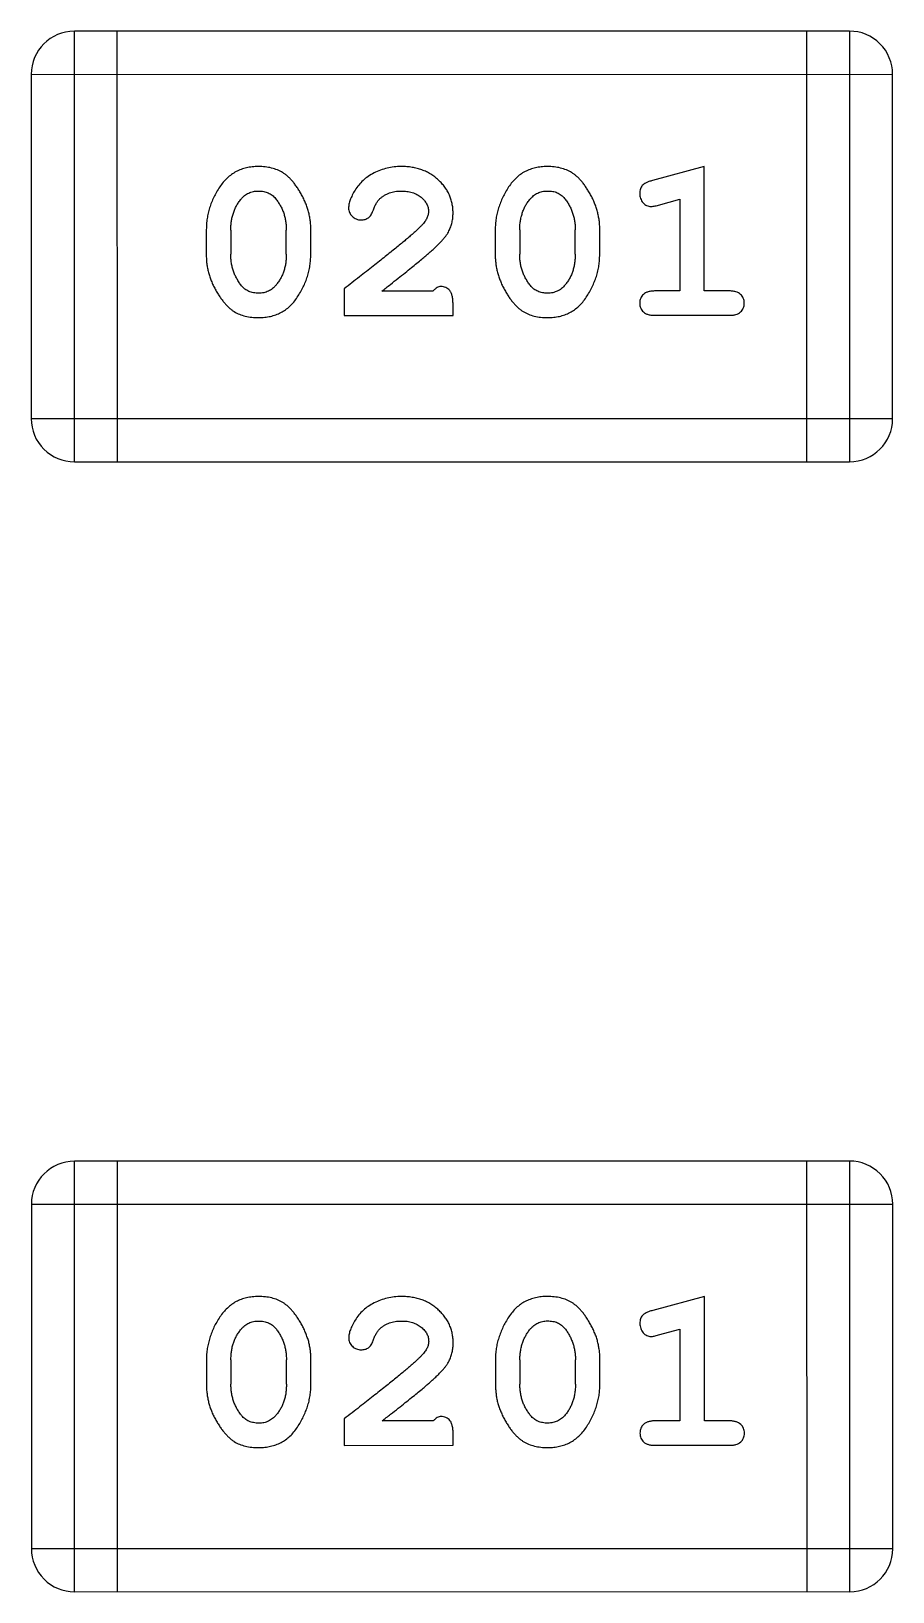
# Model space of a CAD drawing. Header units: millimetres. Extents: x 0 to 297, y 0 to 210.
# Drawn here: x 225.803 to 226.413, y 128.118 to 129.223 of the extents above; entities that cross this region are included whole.
import ezdxf

# ---------------------------------------------------------------- set-up
doc = ezdxf.new("R2010")
doc.units = ezdxf.units.MM
doc.layers.get('0').update_dxf_attribs({"linetype": 'CONTINUOUS'})

msp = doc.modelspace()

# ---------------------------------------------------------------- linework, layer by layer
at = {"color": 7, "linetype": 'Continuous'}
for p, q in [((225.8334, 128.918), (225.8334, 129.2228)), ((226.382, 129.2228), (225.8334, 129.2228)), ((225.8639, 128.918), (225.8638, 129.2228)), ((226.3515, 129.2228), (226.3516, 128.918)), ((226.382, 129.2228), (226.382, 128.918)), ((225.8029, 129.1923), (226.4125, 129.1924)), ((225.8029, 129.1923), (225.8029, 128.9485)), ((226.4125, 128.9485), (226.4125, 129.1924)), ((226.2792, 129.1271), (226.2426, 129.1172)), ((226.2792, 129.039), (226.2792, 129.1271)), ((226.2468, 129.0998), (226.2619, 129.1039)), ((226.2619, 129.1039), (226.2619, 129.039)), ((225.9268, 129.0824), (225.9268, 129.0647)), ((225.9441, 129.0821), (225.9441, 129.0649)), ((225.9834, 129.0649), (225.9834, 129.0821)), ((226.0007, 129.0647), (226.0007, 129.0824)), ((226.1313, 129.0824), (226.1313, 129.0647)), ((226.1486, 129.0822), (226.1486, 129.065)), ((226.1879, 129.065), (226.1879, 129.0822)), ((226.2052, 129.0647), (226.2052, 129.0824)), ((226.0243, 129.0405), (226.0243, 129.0216)), ((226.0872, 129.0389), (226.0511, 129.0389)), ((226.2619, 129.039), (226.2446, 129.039)), ((226.2965, 129.039), (226.2792, 129.039)), ((226.1014, 129.0216), (226.1014, 129.0295)), ((226.0243, 129.0216), (226.1014, 129.0216)), ((226.2446, 129.0217), (226.2965, 129.0217)), ((226.4125, 128.9485), (225.8029, 128.9485)), ((225.8334, 128.918), (226.382, 128.918)), ((226.3821, 128.4229), (225.8335, 128.4228)), ((225.8335, 128.118), (225.8335, 128.4228)), ((225.864, 128.118), (225.8639, 128.4228)), ((226.3516, 128.4229), (226.3517, 128.1181)), ((226.3821, 128.4229), (226.3821, 128.1181)), ((225.803, 128.3923), (226.4126, 128.3924)), ((225.803, 128.3923), (225.803, 128.1485)), ((226.4126, 128.1485), (226.4126, 128.3924)), ((226.2793, 128.3271), (226.2427, 128.3172)), ((226.2793, 128.239), (226.2793, 128.3271)), ((226.2469, 128.2998), (226.262, 128.3039)), ((226.262, 128.3039), (226.262, 128.239)), ((225.9269, 128.2824), (225.9269, 128.2647)), ((225.9442, 128.2822), (225.9442, 128.2649)), ((225.9835, 128.265), (225.9835, 128.2822)), ((226.0008, 128.2647), (226.0008, 128.2824)), ((226.1314, 128.2824), (226.1314, 128.2647)), ((226.1487, 128.2822), (226.1487, 128.265)), ((226.188, 128.265), (226.188, 128.2822)), ((226.2053, 128.2647), (226.2053, 128.2825)), ((226.0244, 128.2405), (226.0244, 128.2216)), ((226.0874, 128.239), (226.0512, 128.239)), ((226.262, 128.239), (226.2447, 128.239)), ((226.2966, 128.239), (226.2793, 128.239)), ((226.0244, 128.2216), (226.1015, 128.2217)), ((226.1015, 128.2217), (226.1015, 128.2295)), ((226.2447, 128.2217), (226.2966, 128.2217)), ((226.4126, 128.1485), (225.803, 128.1485)), ((225.8335, 128.118), (226.3821, 128.1181))]:
    msp.add_line(p, q, dxfattribs=at)
for centre, start, end in [((225.8334, 129.1923), 90.0074, 180.0074), ((226.382, 129.1924), 0.0074, 90.0074), ((225.8334, 128.9485), 180.0074, 270.0074), ((226.382, 128.9485), 270.0074, 0.0074), ((225.8335, 128.3923), 90.0074, 180.0074), ((226.3821, 128.3924), 0.0074, 90.0074), ((225.8335, 128.1485), 180.0074, 270.0074), ((226.3821, 128.1485), 270.0074, 0.0074)]:
    msp.add_arc(centre, 0.0305, start, end, dxfattribs=at)
for points, knots in [([(225.9636, 129.127), (225.9621, 129.127), (225.9593, 129.1269), (225.9552, 129.1262), (225.9514, 129.1251), (225.9478, 129.1235), (225.9445, 129.1214), (225.9415, 129.1189), (225.9387, 129.1159), (225.9362, 129.1126), (225.934, 129.109), (225.9321, 129.1053), (225.9304, 129.1016), (225.9291, 129.0978), (225.9281, 129.094), (225.9273, 129.0902), (225.9269, 129.0863), (225.9268, 129.0837), (225.9268, 129.0824)], [0, 0, 0, 0, 0.06692, 0.130834, 0.19258, 0.252759, 0.312631, 0.373411, 0.436359, 0.501894, 0.568244, 0.632472, 0.69556, 0.757163, 0.818592, 0.878885, 0.939235, 1, 1, 1, 1]), ([(226.0007, 129.0824), (226.0007, 129.0835), (226.0007, 129.0856), (226.0004, 129.0888), (225.9998, 129.092), (225.9992, 129.0951), (225.9982, 129.0981), (225.9971, 129.1011), (225.9958, 129.1041), (225.9943, 129.107), (225.9927, 129.1097), (225.9911, 129.1123), (225.9894, 129.1146), (225.9878, 129.1167), (225.9861, 129.1185), (225.9844, 129.1202), (225.9826, 129.1216), (225.9803, 129.1232), (225.9771, 129.1248), (225.9729, 129.1261), (225.9684, 129.1269), (225.9652, 129.127), (225.9636, 129.127)], [0, 0, 0, 0, 0.049855, 0.099516, 0.148482, 0.19758, 0.246804, 0.296268, 0.346517, 0.397047, 0.446826, 0.49336, 0.537801, 0.579207, 0.617974, 0.654833, 0.689171, 0.722088, 0.786392, 0.853518, 0.924186, 1, 1, 1, 1]), ([(226.0647, 129.127), (226.063, 129.127), (226.0597, 129.1269), (226.0547, 129.126), (226.05, 129.1246), (226.0455, 129.1226), (226.0413, 129.1202), (226.0377, 129.1173), (226.0346, 129.114), (226.032, 129.1105), (226.0301, 129.1069), (226.0286, 129.1036), (226.0277, 129.1006), (226.0275, 129.0986), (226.0275, 129.0977)], [0, 0, 0, 0, 0.098286, 0.193983, 0.289056, 0.384352, 0.477435, 0.566197, 0.652355, 0.737986, 0.818188, 0.887401, 0.94802, 1, 1, 1, 1]), ([(226.1014, 129.0943), (226.1014, 129.0954), (226.1013, 129.0976), (226.1008, 129.1008), (226.1, 129.1039), (226.0989, 129.1069), (226.0974, 129.1098), (226.0956, 129.1125), (226.0935, 129.1151), (226.0911, 129.1175), (226.0885, 129.1197), (226.0856, 129.1217), (226.0826, 129.1234), (226.0794, 129.1247), (226.076, 129.1257), (226.0724, 129.1265), (226.0686, 129.127), (226.066, 129.127), (226.0647, 129.127)], [0, 0, 0, 0, 0.060981, 0.120256, 0.178148, 0.236115, 0.293993, 0.352864, 0.413358, 0.476056, 0.539296, 0.602396, 0.665116, 0.728325, 0.792919, 0.859317, 0.928302, 1, 1, 1, 1]), ([(226.1681, 129.1271), (226.1666, 129.127), (226.1638, 129.1269), (226.1598, 129.1262), (226.1559, 129.1251), (226.1523, 129.1235), (226.149, 129.1215), (226.146, 129.1189), (226.1432, 129.116), (226.1407, 129.1126), (226.1385, 129.109), (226.1366, 129.1053), (226.135, 129.1016), (226.1336, 129.0978), (226.1326, 129.094), (226.1318, 129.0902), (226.1314, 129.0863), (226.1313, 129.0837), (226.1313, 129.0824)], [0, 0, 0, 0, 0.06692, 0.130834, 0.19258, 0.252759, 0.312631, 0.373411, 0.436359, 0.501894, 0.568244, 0.632472, 0.69556, 0.757163, 0.818592, 0.878885, 0.939235, 1, 1, 1, 1]), ([(226.2052, 129.0824), (226.2052, 129.0835), (226.2052, 129.0857), (226.2049, 129.0889), (226.2043, 129.092), (226.2037, 129.0951), (226.2027, 129.0981), (226.2016, 129.1012), (226.2003, 129.1041), (226.1988, 129.107), (226.1972, 129.1097), (226.1956, 129.1123), (226.194, 129.1146), (226.1923, 129.1167), (226.1906, 129.1186), (226.1889, 129.1202), (226.1871, 129.1216), (226.1848, 129.1232), (226.1816, 129.1248), (226.1774, 129.1261), (226.1729, 129.1269), (226.1697, 129.127), (226.1681, 129.1271)], [0, 0, 0, 0, 0.049855, 0.099516, 0.148482, 0.19758, 0.246804, 0.296268, 0.346517, 0.397047, 0.446826, 0.49336, 0.537801, 0.579207, 0.617974, 0.654833, 0.689171, 0.722088, 0.786392, 0.853518, 0.924186, 1, 1, 1, 1]), ([(226.2426, 129.1172), (226.2417, 129.1169), (226.2402, 129.1165), (226.2381, 129.1156), (226.2365, 129.1147), (226.2353, 129.1137), (226.2345, 129.1125), (226.2339, 129.1112), (226.2336, 129.1096), (226.2336, 129.1086), (226.2335, 129.108)], [0, 0, 0, 0, 0.187321, 0.344927, 0.475328, 0.579604, 0.674244, 0.773631, 0.882025, 1, 1, 1, 1]), ([(225.9441, 129.0821), (225.9441, 129.0832), (225.9442, 129.0853), (225.9445, 129.0883), (225.945, 129.0913), (225.9459, 129.0941), (225.9469, 129.0968), (225.9481, 129.0993), (225.9496, 129.1017), (225.9508, 129.1032), (225.9513, 129.1039)], [0, 0, 0, 0, 0.135446, 0.266257, 0.393419, 0.517936, 0.639137, 0.758785, 0.879345, 1, 1, 1, 1]), ([(225.9513, 129.1039), (225.9517, 129.1044), (225.9525, 129.1053), (225.9539, 129.1065), (225.9553, 129.1075), (225.9568, 129.1083), (225.9584, 129.1089), (225.9601, 129.1094), (225.9619, 129.1097), (225.9631, 129.1097), (225.9637, 129.1097)], [0, 0, 0, 0, 0.13042, 0.256046, 0.378133, 0.498725, 0.620452, 0.742761, 0.869406, 1, 1, 1, 1]), ([(225.9637, 129.1097), (225.9643, 129.1097), (225.9656, 129.1097), (225.9674, 129.1094), (225.9691, 129.109), (225.9706, 129.1084), (225.9721, 129.1077), (225.9735, 129.1068), (225.9747, 129.1057), (225.9755, 129.1049), (225.9758, 129.1044)], [0, 0, 0, 0, 0.138115, 0.270177, 0.397547, 0.520057, 0.63869, 0.757499, 0.878226, 1, 1, 1, 1]), ([(225.9758, 129.1044), (225.9764, 129.1036), (225.9776, 129.102), (225.9792, 129.0995), (225.9805, 129.0969), (225.9816, 129.0941), (225.9824, 129.0913), (225.983, 129.0883), (225.9833, 129.0853), (225.9834, 129.0832), (225.9834, 129.0821)], [0, 0, 0, 0, 0.125331, 0.248948, 0.371201, 0.494032, 0.616811, 0.742104, 0.868849, 1, 1, 1, 1]), ([(226.0448, 129.0958), (226.0451, 129.0967), (226.0457, 129.0984), (226.0469, 129.1007), (226.0482, 129.1028), (226.0492, 129.1038), (226.0497, 129.1043)], [0, 0, 0, 0, 0.285518, 0.544185, 0.781367, 1, 1, 1, 1]), ([(226.0497, 129.1043), (226.0502, 129.1048), (226.0512, 129.1056), (226.0529, 129.1067), (226.0546, 129.1076), (226.0564, 129.1084), (226.0583, 129.109), (226.0603, 129.1094), (226.0624, 129.1097), (226.0639, 129.1097), (226.0646, 129.1097)], [0, 0, 0, 0, 0.121873, 0.243139, 0.363336, 0.485133, 0.607572, 0.734701, 0.864814, 1, 1, 1, 1]), ([(226.0646, 129.1097), (226.066, 129.1097), (226.0687, 129.1096), (226.0725, 129.1088), (226.0759, 129.1074), (226.0788, 129.1055), (226.0811, 129.1032), (226.0828, 129.1007), (226.0839, 129.098), (226.084, 129.0961), (226.0841, 129.0952)], [0, 0, 0, 0, 0.156344, 0.299348, 0.4327, 0.561, 0.682299, 0.791883, 0.89611, 1, 1, 1, 1]), ([(226.1486, 129.0822), (226.1486, 129.0832), (226.1487, 129.0853), (226.149, 129.0884), (226.1496, 129.0913), (226.1504, 129.0941), (226.1514, 129.0968), (226.1526, 129.0993), (226.1541, 129.1017), (226.1553, 129.1032), (226.1558, 129.1039)], [0, 0, 0, 0, 0.135446, 0.266257, 0.393419, 0.517936, 0.639137, 0.758785, 0.879345, 1, 1, 1, 1]), ([(226.1558, 129.1039), (226.1563, 129.1044), (226.1571, 129.1053), (226.1584, 129.1065), (226.1598, 129.1075), (226.1613, 129.1083), (226.1629, 129.109), (226.1646, 129.1094), (226.1664, 129.1097), (226.1676, 129.1097), (226.1682, 129.1097)], [0, 0, 0, 0, 0.13042, 0.256046, 0.378133, 0.498725, 0.620452, 0.742761, 0.869406, 1, 1, 1, 1]), ([(226.1682, 129.1097), (226.1688, 129.1097), (226.1701, 129.1097), (226.1719, 129.1095), (226.1736, 129.1091), (226.1752, 129.1085), (226.1766, 129.1077), (226.178, 129.1068), (226.1793, 129.1057), (226.18, 129.1049), (226.1804, 129.1045)], [0, 0, 0, 0, 0.138115, 0.270177, 0.397547, 0.520057, 0.63869, 0.757499, 0.878226, 1, 1, 1, 1]), ([(226.1804, 129.1045), (226.181, 129.1037), (226.1822, 129.1021), (226.1837, 129.0995), (226.185, 129.0969), (226.1861, 129.0941), (226.1869, 129.0913), (226.1875, 129.0883), (226.1879, 129.0853), (226.1879, 129.0832), (226.1879, 129.0822)], [0, 0, 0, 0, 0.125331, 0.248948, 0.371201, 0.494032, 0.616811, 0.742104, 0.868849, 1, 1, 1, 1]), ([(226.2335, 129.108), (226.2336, 129.1074), (226.2336, 129.1062), (226.2341, 129.1044), (226.2348, 129.1028), (226.2358, 129.1014), (226.237, 129.1002), (226.2384, 129.0994), (226.2399, 129.0988), (226.2409, 129.0988), (226.2414, 129.0987)], [0, 0, 0, 0, 0.138815, 0.27042, 0.39836, 0.52875, 0.654955, 0.771147, 0.884581, 1, 1, 1, 1]), ([(226.0275, 129.0977), (226.0275, 129.0972), (226.0276, 129.0961), (226.0281, 129.0945), (226.0289, 129.0931), (226.03, 129.0918), (226.0314, 129.0907), (226.0329, 129.0899), (226.0346, 129.0893), (226.0357, 129.0893), (226.0363, 129.0893)], [0, 0, 0, 0, 0.120856, 0.239483, 0.360995, 0.490166, 0.620982, 0.746416, 0.870253, 1, 1, 1, 1]), ([(226.0363, 129.0893), (226.0368, 129.0893), (226.0377, 129.0893), (226.0391, 129.0896), (226.0404, 129.0901), (226.0415, 129.0908), (226.0425, 129.0917), (226.0434, 129.0928), (226.0442, 129.0942), (226.0446, 129.0953), (226.0448, 129.0958)], [0, 0, 0, 0, 0.127347, 0.246131, 0.359406, 0.470543, 0.586092, 0.711469, 0.847022, 1, 1, 1, 1]), ([(226.0841, 129.0952), (226.084, 129.0944), (226.0839, 129.0928), (226.0829, 129.0904), (226.0814, 129.0879), (226.0801, 129.0863), (226.0793, 129.0855)], [0, 0, 0, 0, 0.212836, 0.442809, 0.70317, 1, 1, 1, 1]), ([(226.0846, 129.066), (226.0855, 129.0668), (226.0872, 129.0682), (226.0896, 129.0705), (226.0917, 129.0726), (226.0936, 129.0746), (226.0952, 129.0764), (226.0965, 129.0782), (226.0977, 129.0798), (226.0988, 129.0819), (226.0998, 129.0844), (226.1008, 129.0876), (226.1013, 129.0909), (226.1014, 129.0931), (226.1014, 129.0943)], [0, 0, 0, 0, 0.103002, 0.197728, 0.285279, 0.365235, 0.437224, 0.502446, 0.560545, 0.611446, 0.707576, 0.80349, 0.900532, 1, 1, 1, 1]), ([(226.2414, 129.0987), (226.2418, 129.0988), (226.2425, 129.0988), (226.2438, 129.099), (226.2452, 129.0993), (226.2463, 129.0996), (226.2468, 129.0998)], [0, 0, 0, 0, 0.183151, 0.413144, 0.682305, 1, 1, 1, 1]), ([(226.0793, 129.0855), (226.0789, 129.085), (226.0779, 129.0841), (226.0763, 129.0825), (226.0744, 129.0808), (226.0723, 129.0789), (226.0698, 129.0767), (226.0671, 129.0744), (226.0641, 129.0719), (226.0608, 129.0692), (226.0572, 129.0663), (226.0533, 129.0632), (226.0492, 129.0599), (226.0448, 129.0564), (226.04, 129.0527), (226.035, 129.0488), (226.0298, 129.0447), (226.0262, 129.0419), (226.0243, 129.0405)], [0, 0, 0, 0, 0.026647, 0.057942, 0.094152, 0.134806, 0.180631, 0.231142, 0.286385, 0.346321, 0.411439, 0.481035, 0.555329, 0.634592, 0.718826, 0.807759, 0.901393, 1, 1, 1, 1]), ([(225.9268, 129.0647), (225.9268, 129.0636), (225.9268, 129.0615), (225.9271, 129.0583), (225.9276, 129.0552), (225.9283, 129.0521), (225.9292, 129.049), (225.9303, 129.046), (225.9316, 129.0431), (225.9331, 129.0402), (225.9346, 129.0374), (225.9363, 129.0349), (225.9379, 129.0326), (225.9396, 129.0305), (225.9413, 129.0286), (225.943, 129.027), (225.9447, 129.0255), (225.9471, 129.0239), (225.9502, 129.0223), (225.9544, 129.021), (225.959, 129.0202), (225.9622, 129.0201), (225.9638, 129.0201)], [0, 0, 0, 0, 0.049886, 0.09882, 0.148132, 0.19689, 0.246038, 0.295176, 0.345305, 0.395692, 0.445312, 0.491875, 0.535813, 0.577009, 0.616081, 0.652689, 0.687585, 0.720206, 0.785062, 0.85223, 0.923759, 1, 1, 1, 1]), ([(225.9517, 129.0426), (225.9511, 129.0434), (225.9499, 129.045), (225.9484, 129.0476), (225.947, 129.0502), (225.946, 129.0529), (225.9451, 129.0558), (225.9445, 129.0587), (225.9442, 129.0618), (225.9441, 129.0639), (225.9441, 129.0649)], [0, 0, 0, 0, 0.124927, 0.248361, 0.370889, 0.492583, 0.61616, 0.741472, 0.869044, 1, 1, 1, 1]), ([(225.9638, 129.0201), (225.9653, 129.0201), (225.9681, 129.0202), (225.9722, 129.0209), (225.976, 129.022), (225.9796, 129.0236), (225.9829, 129.0256), (225.986, 129.0281), (225.9888, 129.0311), (225.9912, 129.0345), (225.9934, 129.0381), (225.9954, 129.0417), (225.997, 129.0455), (225.9984, 129.0492), (225.9994, 129.053), (226.0002, 129.0569), (226.0006, 129.0608), (226.0007, 129.0634), (226.0007, 129.0647)], [0, 0, 0, 0, 0.067217, 0.131051, 0.19272, 0.252824, 0.312745, 0.373449, 0.436041, 0.501494, 0.567761, 0.632087, 0.695096, 0.757109, 0.817993, 0.878657, 0.939311, 1, 1, 1, 1]), ([(225.9834, 129.0649), (225.9834, 129.0639), (225.9833, 129.0618), (225.983, 129.0587), (225.9825, 129.0558), (225.9816, 129.053), (225.9807, 129.0503), (225.9794, 129.0478), (225.9779, 129.0454), (225.9767, 129.0439), (225.9762, 129.0432)], [0, 0, 0, 0, 0.135449, 0.266263, 0.393429, 0.516942, 0.639128, 0.758779, 0.879341, 1, 1, 1, 1]), ([(226.0511, 129.0389), (226.0531, 129.0405), (226.0569, 129.0435), (226.0624, 129.0478), (226.0673, 129.0517), (226.0718, 129.0553), (226.0757, 129.0585), (226.0792, 129.0613), (226.0821, 129.0638), (226.0838, 129.0653), (226.0846, 129.066)], [0, 0, 0, 0, 0.176662, 0.337826, 0.484741, 0.617764, 0.73494, 0.837793, 0.926412, 1, 1, 1, 1]), ([(226.1313, 129.0647), (226.1313, 129.0636), (226.1313, 129.0615), (226.1317, 129.0583), (226.1321, 129.0552), (226.1328, 129.0521), (226.1337, 129.049), (226.1349, 129.0461), (226.1361, 129.0431), (226.1376, 129.0402), (226.1392, 129.0375), (226.1408, 129.0349), (226.1424, 129.0326), (226.1441, 129.0305), (226.1458, 129.0287), (226.1475, 129.027), (226.1492, 129.0256), (226.1516, 129.024), (226.1548, 129.0224), (226.1589, 129.021), (226.1635, 129.0202), (226.1667, 129.0201), (226.1683, 129.0201)], [0, 0, 0, 0, 0.049886, 0.09882, 0.148132, 0.19689, 0.246038, 0.295176, 0.345305, 0.395692, 0.445312, 0.491875, 0.535813, 0.577009, 0.616081, 0.652689, 0.687585, 0.720206, 0.785062, 0.85223, 0.923759, 1, 1, 1, 1]), ([(226.1562, 129.0427), (226.1556, 129.0435), (226.1544, 129.045), (226.1529, 129.0476), (226.1515, 129.0502), (226.1505, 129.053), (226.1496, 129.0558), (226.149, 129.0588), (226.1487, 129.0618), (226.1486, 129.0639), (226.1486, 129.065)], [0, 0, 0, 0, 0.124927, 0.248361, 0.370889, 0.492583, 0.61616, 0.741472, 0.869044, 1, 1, 1, 1]), ([(226.1683, 129.0201), (226.1698, 129.0201), (226.1726, 129.0202), (226.1767, 129.0209), (226.1805, 129.022), (226.1841, 129.0236), (226.1874, 129.0256), (226.1905, 129.0282), (226.1933, 129.0311), (226.1957, 129.0345), (226.1979, 129.0381), (226.1999, 129.0418), (226.2015, 129.0455), (226.2029, 129.0492), (226.2039, 129.0531), (226.2047, 129.0569), (226.2051, 129.0608), (226.2052, 129.0634), (226.2052, 129.0647)], [0, 0, 0, 0, 0.067217, 0.131051, 0.19272, 0.252824, 0.312745, 0.373449, 0.436041, 0.501494, 0.567761, 0.632087, 0.695096, 0.757109, 0.817993, 0.878657, 0.939311, 1, 1, 1, 1]), ([(226.1879, 129.065), (226.1879, 129.0639), (226.1878, 129.0618), (226.1875, 129.0588), (226.187, 129.0558), (226.1861, 129.053), (226.1852, 129.0504), (226.1839, 129.0478), (226.1824, 129.0454), (226.1813, 129.0439), (226.1807, 129.0432)], [0, 0, 0, 0, 0.135449, 0.266263, 0.393429, 0.516942, 0.639128, 0.758779, 0.879341, 1, 1, 1, 1]), ([(225.9639, 129.0374), (225.9632, 129.0374), (225.962, 129.0374), (225.9602, 129.0376), (225.9585, 129.0381), (225.9569, 129.0386), (225.9554, 129.0394), (225.9541, 129.0403), (225.9528, 129.0414), (225.9521, 129.0422), (225.9517, 129.0426)], [0, 0, 0, 0, 0.139844, 0.271849, 0.399162, 0.521619, 0.6402, 0.758957, 0.87828, 1, 1, 1, 1]), ([(225.9762, 129.0432), (225.9758, 129.0427), (225.975, 129.0418), (225.9736, 129.0406), (225.9722, 129.0396), (225.9707, 129.0388), (225.9691, 129.0381), (225.9675, 129.0377), (225.9657, 129.0374), (225.9645, 129.0374), (225.9639, 129.0374)], [0, 0, 0, 0, 0.129853, 0.25607, 0.380154, 0.49978, 0.62208, 0.743277, 0.868791, 1, 1, 1, 1]), ([(226.0928, 129.0421), (226.0923, 129.0421), (226.0914, 129.042), (226.09, 129.0413), (226.0886, 129.0403), (226.0877, 129.0394), (226.0872, 129.0389)], [0, 0, 0, 0, 0.20611, 0.432681, 0.695597, 1, 1, 1, 1]), ([(226.1014, 129.0295), (226.1014, 129.0306), (226.1013, 129.0325), (226.1009, 129.0353), (226.1002, 129.0375), (226.0992, 129.0392), (226.0979, 129.0405), (226.0963, 129.0414), (226.0946, 129.042), (226.0934, 129.0421), (226.0928, 129.0421)], [0, 0, 0, 0, 0.1844, 0.34094, 0.473574, 0.586824, 0.690029, 0.789175, 0.890445, 1, 1, 1, 1]), ([(226.1684, 129.0374), (226.1677, 129.0374), (226.1665, 129.0374), (226.1647, 129.0377), (226.163, 129.0381), (226.1614, 129.0387), (226.1599, 129.0394), (226.1586, 129.0403), (226.1573, 129.0414), (226.1566, 129.0422), (226.1562, 129.0427)], [0, 0, 0, 0, 0.139844, 0.271849, 0.399162, 0.521619, 0.6402, 0.758957, 0.87828, 1, 1, 1, 1]), ([(226.1807, 129.0432), (226.1803, 129.0427), (226.1795, 129.0418), (226.1782, 129.0406), (226.1767, 129.0396), (226.1752, 129.0388), (226.1736, 129.0382), (226.172, 129.0377), (226.1702, 129.0374), (226.169, 129.0374), (226.1684, 129.0374)], [0, 0, 0, 0, 0.129853, 0.25607, 0.380154, 0.49978, 0.62208, 0.743277, 0.868791, 1, 1, 1, 1]), ([(226.2446, 129.039), (226.2437, 129.0389), (226.242, 129.0389), (226.2397, 129.0384), (226.2377, 129.0377), (226.2361, 129.0366), (226.235, 129.0353), (226.2342, 129.0338), (226.2336, 129.0321), (226.2336, 129.0309), (226.2336, 129.0303)], [0, 0, 0, 0, 0.169102, 0.317658, 0.446239, 0.563118, 0.671828, 0.776546, 0.884858, 1, 1, 1, 1]), ([(226.3075, 129.0303), (226.3075, 129.0309), (226.3074, 129.0321), (226.3069, 129.0338), (226.3061, 129.0353), (226.3049, 129.0366), (226.3033, 129.0377), (226.3014, 129.0384), (226.2991, 129.0389), (226.2974, 129.039), (226.2965, 129.039)], [0, 0, 0, 0, 0.11517, 0.223509, 0.328254, 0.438012, 0.553651, 0.682263, 0.830856, 1, 1, 1, 1]), ([(226.2336, 129.0303), (226.2336, 129.0297), (226.2336, 129.0285), (226.2342, 129.0268), (226.235, 129.0253), (226.2361, 129.024), (226.2377, 129.0229), (226.2397, 129.0222), (226.242, 129.0217), (226.2437, 129.0217), (226.2446, 129.0217)], [0, 0, 0, 0, 0.115051, 0.223278, 0.329269, 0.437893, 0.554681, 0.682591, 0.83103, 1, 1, 1, 1]), ([(226.2965, 129.0217), (226.2974, 129.0217), (226.2991, 129.0217), (226.3014, 129.0222), (226.3033, 129.0229), (226.3049, 129.024), (226.3061, 129.0253), (226.3069, 129.0268), (226.3074, 129.0285), (226.3075, 129.0297), (226.3075, 129.0303)], [0, 0, 0, 0, 0.169012, 0.317488, 0.445429, 0.560977, 0.67065, 0.776666, 0.88492, 1, 1, 1, 1]), ([(225.9637, 128.327), (225.9622, 128.327), (225.9594, 128.3269), (225.9553, 128.3262), (225.9515, 128.3251), (225.9479, 128.3235), (225.9446, 128.3214), (225.9416, 128.3189), (225.9388, 128.316), (225.9363, 128.3126), (225.9341, 128.309), (225.9322, 128.3053), (225.9306, 128.3016), (225.9292, 128.2978), (225.9282, 128.294), (225.9274, 128.2902), (225.927, 128.2863), (225.9269, 128.2837), (225.9269, 128.2824)], [0, 0, 0, 0, 0.06692, 0.130834, 0.19258, 0.252759, 0.312631, 0.373411, 0.436359, 0.501894, 0.568244, 0.632472, 0.69556, 0.757163, 0.818592, 0.878885, 0.939235, 1, 1, 1, 1]), ([(226.0008, 128.2824), (226.0008, 128.2835), (226.0008, 128.2856), (226.0005, 128.2888), (225.9999, 128.292), (225.9993, 128.2951), (225.9983, 128.2981), (225.9972, 128.3011), (225.9959, 128.3041), (225.9944, 128.307), (225.9928, 128.3097), (225.9912, 128.3123), (225.9895, 128.3146), (225.9879, 128.3167), (225.9862, 128.3185), (225.9845, 128.3202), (225.9827, 128.3216), (225.9804, 128.3232), (225.9772, 128.3248), (225.973, 128.3261), (225.9685, 128.3269), (225.9653, 128.327), (225.9637, 128.327)], [0, 0, 0, 0, 0.049855, 0.099516, 0.148482, 0.19758, 0.246804, 0.296268, 0.346517, 0.397047, 0.446826, 0.49336, 0.537801, 0.579207, 0.617974, 0.654833, 0.689171, 0.722088, 0.786392, 0.853518, 0.924186, 1, 1, 1, 1]), ([(226.0648, 128.3271), (226.0631, 128.327), (226.0598, 128.3269), (226.0548, 128.326), (226.0501, 128.3246), (226.0456, 128.3226), (226.0414, 128.3202), (226.0378, 128.3173), (226.0347, 128.3141), (226.0321, 128.3105), (226.0302, 128.3069), (226.0287, 128.3036), (226.0278, 128.3006), (226.0276, 128.2986), (226.0276, 128.2977)], [0, 0, 0, 0, 0.098286, 0.193983, 0.289056, 0.384352, 0.477435, 0.566197, 0.652355, 0.737986, 0.818188, 0.887401, 0.94802, 1, 1, 1, 1]), ([(226.1015, 128.2943), (226.1015, 128.2954), (226.1014, 128.2976), (226.1009, 128.3008), (226.1001, 128.3039), (226.099, 128.3069), (226.0975, 128.3098), (226.0957, 128.3125), (226.0936, 128.3151), (226.0912, 128.3175), (226.0886, 128.3197), (226.0857, 128.3217), (226.0827, 128.3234), (226.0795, 128.3247), (226.0761, 128.3258), (226.0725, 128.3265), (226.0687, 128.327), (226.0661, 128.327), (226.0648, 128.3271)], [0, 0, 0, 0, 0.060981, 0.120256, 0.178148, 0.236115, 0.293993, 0.352864, 0.413358, 0.476056, 0.539296, 0.602396, 0.665116, 0.728325, 0.792919, 0.859317, 0.928302, 1, 1, 1, 1]), ([(226.1682, 128.3271), (226.1667, 128.327), (226.1639, 128.327), (226.1599, 128.3262), (226.156, 128.3251), (226.1524, 128.3235), (226.1491, 128.3215), (226.1461, 128.319), (226.1433, 128.316), (226.1408, 128.3126), (226.1386, 128.309), (226.1367, 128.3053), (226.1351, 128.3016), (226.1337, 128.2979), (226.1327, 128.2941), (226.1319, 128.2902), (226.1315, 128.2863), (226.1314, 128.2838), (226.1314, 128.2824)], [0, 0, 0, 0, 0.06692, 0.130834, 0.19258, 0.252759, 0.312631, 0.373411, 0.436359, 0.501894, 0.568244, 0.632472, 0.69556, 0.757163, 0.818592, 0.878885, 0.939235, 1, 1, 1, 1]), ([(226.2053, 128.2825), (226.2053, 128.2835), (226.2053, 128.2857), (226.205, 128.2889), (226.2044, 128.292), (226.2038, 128.2951), (226.2029, 128.2982), (226.2017, 128.3012), (226.2004, 128.3041), (226.1989, 128.307), (226.1973, 128.3097), (226.1957, 128.3123), (226.1941, 128.3146), (226.1924, 128.3167), (226.1907, 128.3186), (226.189, 128.3202), (226.1872, 128.3216), (226.1849, 128.3232), (226.1817, 128.3248), (226.1775, 128.3261), (226.173, 128.3269), (226.1698, 128.327), (226.1682, 128.3271)], [0, 0, 0, 0, 0.049855, 0.099516, 0.148482, 0.19758, 0.246804, 0.296268, 0.346517, 0.397047, 0.446826, 0.49336, 0.537801, 0.579207, 0.617974, 0.654833, 0.689171, 0.722088, 0.786392, 0.853518, 0.924186, 1, 1, 1, 1]), ([(225.9514, 128.3039), (225.9518, 128.3044), (225.9526, 128.3053), (225.954, 128.3065), (225.9554, 128.3075), (225.9569, 128.3083), (225.9585, 128.309), (225.9602, 128.3094), (225.962, 128.3097), (225.9632, 128.3097), (225.9638, 128.3097)], [0, 0, 0, 0, 0.13042, 0.256046, 0.378133, 0.498725, 0.620452, 0.742761, 0.869406, 1, 1, 1, 1]), ([(225.9638, 128.3097), (225.9644, 128.3097), (225.9657, 128.3097), (225.9675, 128.3094), (225.9692, 128.309), (225.9708, 128.3084), (225.9722, 128.3077), (225.9736, 128.3068), (225.9748, 128.3057), (225.9756, 128.3049), (225.9759, 128.3045)], [0, 0, 0, 0, 0.138115, 0.270177, 0.397547, 0.520057, 0.63869, 0.757499, 0.878226, 1, 1, 1, 1]), ([(226.0498, 128.3044), (226.0503, 128.3048), (226.0513, 128.3056), (226.053, 128.3068), (226.0547, 128.3077), (226.0565, 128.3084), (226.0584, 128.309), (226.0604, 128.3094), (226.0625, 128.3097), (226.064, 128.3097), (226.0647, 128.3097)], [0, 0, 0, 0, 0.121873, 0.243139, 0.363336, 0.485133, 0.607572, 0.734701, 0.864814, 1, 1, 1, 1]), ([(226.0647, 128.3097), (226.0661, 128.3097), (226.0688, 128.3096), (226.0726, 128.3088), (226.076, 128.3074), (226.0789, 128.3055), (226.0812, 128.3032), (226.083, 128.3007), (226.084, 128.298), (226.0841, 128.2962), (226.0842, 128.2952)], [0, 0, 0, 0, 0.156344, 0.299348, 0.4327, 0.561, 0.682299, 0.791883, 0.89611, 1, 1, 1, 1]), ([(226.1559, 128.304), (226.1564, 128.3044), (226.1572, 128.3053), (226.1585, 128.3065), (226.1599, 128.3075), (226.1614, 128.3083), (226.163, 128.309), (226.1647, 128.3094), (226.1665, 128.3097), (226.1677, 128.3097), (226.1683, 128.3098)], [0, 0, 0, 0, 0.13042, 0.256046, 0.378133, 0.498725, 0.620452, 0.742761, 0.869406, 1, 1, 1, 1]), ([(226.1683, 128.3098), (226.1689, 128.3097), (226.1702, 128.3097), (226.172, 128.3095), (226.1737, 128.3091), (226.1753, 128.3085), (226.1767, 128.3077), (226.1781, 128.3068), (226.1794, 128.3057), (226.1801, 128.3049), (226.1805, 128.3045)], [0, 0, 0, 0, 0.138115, 0.270177, 0.397547, 0.520057, 0.63869, 0.757499, 0.878226, 1, 1, 1, 1]), ([(226.2427, 128.3172), (226.2418, 128.3169), (226.2403, 128.3165), (226.2382, 128.3156), (226.2366, 128.3147), (226.2354, 128.3137), (226.2346, 128.3125), (226.234, 128.3112), (226.2337, 128.3097), (226.2337, 128.3086), (226.2336, 128.308)], [0, 0, 0, 0, 0.187321, 0.344927, 0.475328, 0.579604, 0.674244, 0.773631, 0.882025, 1, 1, 1, 1]), ([(226.2336, 128.308), (226.2337, 128.3074), (226.2337, 128.3062), (226.2342, 128.3044), (226.2349, 128.3028), (226.2359, 128.3014), (226.2371, 128.3002), (226.2385, 128.2994), (226.24, 128.2989), (226.241, 128.2988), (226.2415, 128.2988)], [0, 0, 0, 0, 0.138815, 0.27042, 0.39836, 0.52875, 0.654955, 0.771147, 0.884581, 1, 1, 1, 1]), ([(225.9442, 128.2822), (225.9442, 128.2832), (225.9443, 128.2853), (225.9446, 128.2883), (225.9451, 128.2913), (225.946, 128.2941), (225.947, 128.2968), (225.9482, 128.2993), (225.9497, 128.3017), (225.9509, 128.3032), (225.9514, 128.3039)], [0, 0, 0, 0, 0.135446, 0.266257, 0.393419, 0.517936, 0.639137, 0.758785, 0.879345, 1, 1, 1, 1]), ([(225.9759, 128.3045), (225.9765, 128.3036), (225.9777, 128.3021), (225.9793, 128.2995), (225.9806, 128.2969), (225.9817, 128.2941), (225.9825, 128.2913), (225.9831, 128.2883), (225.9834, 128.2853), (225.9835, 128.2832), (225.9835, 128.2822)], [0, 0, 0, 0, 0.125331, 0.248948, 0.371201, 0.494032, 0.616811, 0.742104, 0.868849, 1, 1, 1, 1]), ([(226.0276, 128.2977), (226.0276, 128.2972), (226.0277, 128.2961), (226.0282, 128.2945), (226.029, 128.2931), (226.0301, 128.2918), (226.0315, 128.2907), (226.033, 128.2899), (226.0347, 128.2894), (226.0358, 128.2893), (226.0364, 128.2893)], [0, 0, 0, 0, 0.120856, 0.239483, 0.360995, 0.490166, 0.620982, 0.746416, 0.870253, 1, 1, 1, 1]), ([(226.0449, 128.2959), (226.0452, 128.2968), (226.0458, 128.2985), (226.047, 128.3007), (226.0483, 128.3028), (226.0493, 128.3038), (226.0498, 128.3044)], [0, 0, 0, 0, 0.285518, 0.544185, 0.781367, 1, 1, 1, 1]), ([(226.1487, 128.2822), (226.1487, 128.2832), (226.1488, 128.2853), (226.1491, 128.2884), (226.1497, 128.2913), (226.1505, 128.2941), (226.1515, 128.2968), (226.1528, 128.2993), (226.1542, 128.3017), (226.1554, 128.3032), (226.1559, 128.304)], [0, 0, 0, 0, 0.135446, 0.266257, 0.393419, 0.517936, 0.639137, 0.758785, 0.879345, 1, 1, 1, 1]), ([(226.1805, 128.3045), (226.1811, 128.3037), (226.1823, 128.3021), (226.1838, 128.2995), (226.1851, 128.2969), (226.1862, 128.2941), (226.187, 128.2913), (226.1876, 128.2883), (226.188, 128.2853), (226.188, 128.2832), (226.188, 128.2822)], [0, 0, 0, 0, 0.125331, 0.248948, 0.371201, 0.494032, 0.616811, 0.742104, 0.868849, 1, 1, 1, 1]), ([(226.2415, 128.2988), (226.2419, 128.2988), (226.2426, 128.2988), (226.2439, 128.299), (226.2453, 128.2994), (226.2464, 128.2996), (226.2469, 128.2998)], [0, 0, 0, 0, 0.183151, 0.413144, 0.682305, 1, 1, 1, 1]), ([(226.0794, 128.2855), (226.079, 128.2851), (226.078, 128.2841), (226.0764, 128.2825), (226.0745, 128.2808), (226.0724, 128.2789), (226.0699, 128.2767), (226.0672, 128.2744), (226.0642, 128.2719), (226.0609, 128.2692), (226.0573, 128.2663), (226.0534, 128.2632), (226.0493, 128.2599), (226.0449, 128.2564), (226.0401, 128.2527), (226.0352, 128.2488), (226.0299, 128.2447), (226.0263, 128.2419), (226.0244, 128.2405)], [0, 0, 0, 0, 0.026647, 0.057942, 0.094152, 0.134806, 0.180631, 0.231142, 0.286385, 0.346321, 0.411439, 0.481035, 0.555329, 0.634592, 0.718826, 0.807759, 0.901393, 1, 1, 1, 1]), ([(226.0364, 128.2893), (226.0369, 128.2893), (226.0378, 128.2894), (226.0392, 128.2896), (226.0405, 128.2901), (226.0416, 128.2908), (226.0426, 128.2917), (226.0435, 128.2928), (226.0443, 128.2943), (226.0447, 128.2953), (226.0449, 128.2959)], [0, 0, 0, 0, 0.127347, 0.246131, 0.359406, 0.470543, 0.586092, 0.711469, 0.847022, 1, 1, 1, 1]), ([(226.0842, 128.2952), (226.0841, 128.2944), (226.084, 128.2928), (226.083, 128.2904), (226.0815, 128.2879), (226.0802, 128.2863), (226.0794, 128.2855)], [0, 0, 0, 0, 0.212836, 0.442809, 0.70317, 1, 1, 1, 1]), ([(226.0847, 128.266), (226.0856, 128.2668), (226.0873, 128.2683), (226.0897, 128.2705), (226.0918, 128.2726), (226.0937, 128.2746), (226.0953, 128.2764), (226.0966, 128.2782), (226.0978, 128.2798), (226.0989, 128.2819), (226.0999, 128.2845), (226.1009, 128.2876), (226.1014, 128.2909), (226.1015, 128.2932), (226.1015, 128.2943)], [0, 0, 0, 0, 0.103002, 0.197728, 0.285279, 0.365235, 0.437224, 0.502446, 0.560545, 0.611446, 0.707576, 0.80349, 0.900532, 1, 1, 1, 1]), ([(225.9269, 128.2647), (225.9269, 128.2636), (225.9269, 128.2615), (225.9273, 128.2583), (225.9277, 128.2552), (225.9284, 128.2521), (225.9293, 128.249), (225.9304, 128.246), (225.9317, 128.2431), (225.9332, 128.2402), (225.9347, 128.2375), (225.9364, 128.2349), (225.938, 128.2326), (225.9397, 128.2305), (225.9414, 128.2286), (225.9431, 128.227), (225.9448, 128.2255), (225.9472, 128.2239), (225.9503, 128.2223), (225.9545, 128.221), (225.9591, 128.2202), (225.9623, 128.2201), (225.9639, 128.2201)], [0, 0, 0, 0, 0.049886, 0.09882, 0.148132, 0.19689, 0.246038, 0.295176, 0.345305, 0.395692, 0.445312, 0.491875, 0.535813, 0.577009, 0.616081, 0.652689, 0.687585, 0.720206, 0.785062, 0.85223, 0.923759, 1, 1, 1, 1]), ([(225.9518, 128.2427), (225.9512, 128.2434), (225.95, 128.245), (225.9485, 128.2476), (225.9471, 128.2502), (225.9461, 128.253), (225.9452, 128.2558), (225.9446, 128.2588), (225.9443, 128.2618), (225.9442, 128.2639), (225.9442, 128.2649)], [0, 0, 0, 0, 0.124927, 0.248361, 0.370889, 0.492583, 0.61616, 0.741472, 0.869044, 1, 1, 1, 1]), ([(225.9639, 128.2201), (225.9654, 128.2201), (225.9682, 128.2202), (225.9723, 128.2209), (225.9761, 128.222), (225.9797, 128.2236), (225.983, 128.2256), (225.9861, 128.2282), (225.9889, 128.2311), (225.9913, 128.2345), (225.9935, 128.2381), (225.9955, 128.2417), (225.9971, 128.2455), (225.9985, 128.2492), (225.9995, 128.253), (226.0003, 128.2569), (226.0007, 128.2608), (226.0008, 128.2634), (226.0008, 128.2647)], [0, 0, 0, 0, 0.067217, 0.131051, 0.19272, 0.252824, 0.312745, 0.373449, 0.436041, 0.501494, 0.567761, 0.632087, 0.695096, 0.757109, 0.817993, 0.878657, 0.939311, 1, 1, 1, 1]), ([(225.9835, 128.265), (225.9835, 128.2639), (225.9834, 128.2618), (225.9831, 128.2588), (225.9826, 128.2558), (225.9817, 128.253), (225.9808, 128.2503), (225.9795, 128.2478), (225.978, 128.2454), (225.9769, 128.2439), (225.9763, 128.2432)], [0, 0, 0, 0, 0.135449, 0.266263, 0.393429, 0.516942, 0.639128, 0.758779, 0.879341, 1, 1, 1, 1]), ([(226.0512, 128.239), (226.0532, 128.2405), (226.057, 128.2435), (226.0625, 128.2478), (226.0674, 128.2518), (226.0719, 128.2553), (226.0758, 128.2585), (226.0793, 128.2613), (226.0822, 128.2638), (226.0839, 128.2653), (226.0847, 128.266)], [0, 0, 0, 0, 0.176662, 0.337826, 0.484741, 0.617764, 0.73494, 0.837793, 0.926412, 1, 1, 1, 1]), ([(226.1314, 128.2647), (226.1314, 128.2636), (226.1315, 128.2615), (226.1318, 128.2583), (226.1322, 128.2552), (226.1329, 128.2521), (226.1338, 128.2491), (226.135, 128.2461), (226.1362, 128.2431), (226.1377, 128.2402), (226.1393, 128.2375), (226.1409, 128.2349), (226.1425, 128.2326), (226.1442, 128.2305), (226.1459, 128.2287), (226.1476, 128.227), (226.1493, 128.2256), (226.1517, 128.224), (226.1549, 128.2224), (226.1591, 128.2211), (226.1636, 128.2202), (226.1668, 128.2201), (226.1684, 128.2201)], [0, 0, 0, 0, 0.049886, 0.09882, 0.148132, 0.19689, 0.246038, 0.295176, 0.345305, 0.395692, 0.445312, 0.491875, 0.535813, 0.577009, 0.616081, 0.652689, 0.687585, 0.720206, 0.785062, 0.85223, 0.923759, 1, 1, 1, 1]), ([(226.1563, 128.2427), (226.1557, 128.2435), (226.1545, 128.245), (226.153, 128.2476), (226.1516, 128.2502), (226.1506, 128.253), (226.1497, 128.2558), (226.1491, 128.2588), (226.1488, 128.2619), (226.1487, 128.2639), (226.1487, 128.265)], [0, 0, 0, 0, 0.124927, 0.248361, 0.370889, 0.492583, 0.61616, 0.741472, 0.869044, 1, 1, 1, 1]), ([(226.1684, 128.2201), (226.1699, 128.2201), (226.1727, 128.2202), (226.1768, 128.2209), (226.1806, 128.222), (226.1842, 128.2236), (226.1875, 128.2257), (226.1906, 128.2282), (226.1934, 128.2311), (226.1958, 128.2345), (226.198, 128.2381), (226.2, 128.2418), (226.2016, 128.2455), (226.203, 128.2493), (226.204, 128.2531), (226.2048, 128.2569), (226.2052, 128.2608), (226.2053, 128.2634), (226.2053, 128.2647)], [0, 0, 0, 0, 0.067217, 0.131051, 0.19272, 0.252824, 0.312745, 0.373449, 0.436041, 0.501494, 0.567761, 0.632087, 0.695096, 0.757109, 0.817993, 0.878657, 0.939311, 1, 1, 1, 1]), ([(226.188, 128.265), (226.188, 128.2639), (226.188, 128.2618), (226.1876, 128.2588), (226.1871, 128.2558), (226.1862, 128.2531), (226.1853, 128.2504), (226.184, 128.2478), (226.1825, 128.2454), (226.1814, 128.2439), (226.1808, 128.2432)], [0, 0, 0, 0, 0.135449, 0.266263, 0.393429, 0.516942, 0.639128, 0.758779, 0.879341, 1, 1, 1, 1]), ([(225.964, 128.2374), (225.9633, 128.2374), (225.9621, 128.2374), (225.9603, 128.2377), (225.9586, 128.2381), (225.957, 128.2387), (225.9555, 128.2394), (225.9542, 128.2403), (225.9529, 128.2414), (225.9522, 128.2422), (225.9518, 128.2427)], [0, 0, 0, 0, 0.139844, 0.271849, 0.399162, 0.521619, 0.6402, 0.758957, 0.87828, 1, 1, 1, 1]), ([(225.9763, 128.2432), (225.9759, 128.2427), (225.9751, 128.2418), (225.9737, 128.2406), (225.9723, 128.2396), (225.9708, 128.2388), (225.9692, 128.2381), (225.9676, 128.2377), (225.9658, 128.2374), (225.9646, 128.2374), (225.964, 128.2374)], [0, 0, 0, 0, 0.129853, 0.25607, 0.380154, 0.49978, 0.62208, 0.743277, 0.868791, 1, 1, 1, 1]), ([(226.0929, 128.2421), (226.0924, 128.2421), (226.0915, 128.242), (226.0901, 128.2413), (226.0887, 128.2403), (226.0878, 128.2394), (226.0874, 128.239)], [0, 0, 0, 0, 0.20611, 0.432681, 0.695597, 1, 1, 1, 1]), ([(226.1015, 128.2295), (226.1015, 128.2306), (226.1014, 128.2326), (226.101, 128.2353), (226.1003, 128.2375), (226.0993, 128.2393), (226.098, 128.2405), (226.0964, 128.2415), (226.0947, 128.242), (226.0935, 128.2421), (226.0929, 128.2421)], [0, 0, 0, 0, 0.1844, 0.34094, 0.473574, 0.586824, 0.690029, 0.789175, 0.890445, 1, 1, 1, 1]), ([(226.1685, 128.2374), (226.1679, 128.2374), (226.1666, 128.2374), (226.1648, 128.2377), (226.1631, 128.2381), (226.1615, 128.2387), (226.16, 128.2394), (226.1587, 128.2403), (226.1574, 128.2414), (226.1567, 128.2423), (226.1563, 128.2427)], [0, 0, 0, 0, 0.139844, 0.271849, 0.399162, 0.521619, 0.6402, 0.758957, 0.87828, 1, 1, 1, 1]), ([(226.1808, 128.2432), (226.1804, 128.2427), (226.1796, 128.2418), (226.1783, 128.2406), (226.1768, 128.2396), (226.1753, 128.2388), (226.1737, 128.2382), (226.1721, 128.2377), (226.1703, 128.2375), (226.1691, 128.2374), (226.1685, 128.2374)], [0, 0, 0, 0, 0.129853, 0.25607, 0.380154, 0.49978, 0.62208, 0.743277, 0.868791, 1, 1, 1, 1]), ([(226.2447, 128.239), (226.2438, 128.239), (226.2421, 128.2389), (226.2398, 128.2385), (226.2378, 128.2377), (226.2362, 128.2366), (226.2351, 128.2353), (226.2343, 128.2338), (226.2338, 128.2321), (226.2337, 128.2309), (226.2337, 128.2303)], [0, 0, 0, 0, 0.169102, 0.317658, 0.446239, 0.563118, 0.671828, 0.776546, 0.884858, 1, 1, 1, 1]), ([(226.2337, 128.2303), (226.2337, 128.2297), (226.2338, 128.2285), (226.2343, 128.2268), (226.2351, 128.2253), (226.2362, 128.224), (226.2378, 128.2229), (226.2398, 128.2222), (226.2421, 128.2217), (226.2438, 128.2217), (226.2447, 128.2217)], [0, 0, 0, 0, 0.115051, 0.223278, 0.329269, 0.437893, 0.554681, 0.682591, 0.83103, 1, 1, 1, 1]), ([(226.3076, 128.2303), (226.3076, 128.2309), (226.3075, 128.2321), (226.307, 128.2338), (226.3062, 128.2353), (226.305, 128.2366), (226.3034, 128.2377), (226.3015, 128.2385), (226.2992, 128.2389), (226.2975, 128.239), (226.2966, 128.239)], [0, 0, 0, 0, 0.11517, 0.223509, 0.328254, 0.438012, 0.553651, 0.682263, 0.830856, 1, 1, 1, 1]), ([(226.2966, 128.2217), (226.2975, 128.2217), (226.2992, 128.2217), (226.3015, 128.2222), (226.3034, 128.2229), (226.305, 128.224), (226.3062, 128.2253), (226.307, 128.2269), (226.3075, 128.2285), (226.3076, 128.2297), (226.3076, 128.2303)], [0, 0, 0, 0, 0.169012, 0.317488, 0.445429, 0.560977, 0.67065, 0.776666, 0.88492, 1, 1, 1, 1])]:
    msp.add_open_spline(points, degree=3, knots=knots, dxfattribs=at)

doc.saveas('drawing.dxf')
